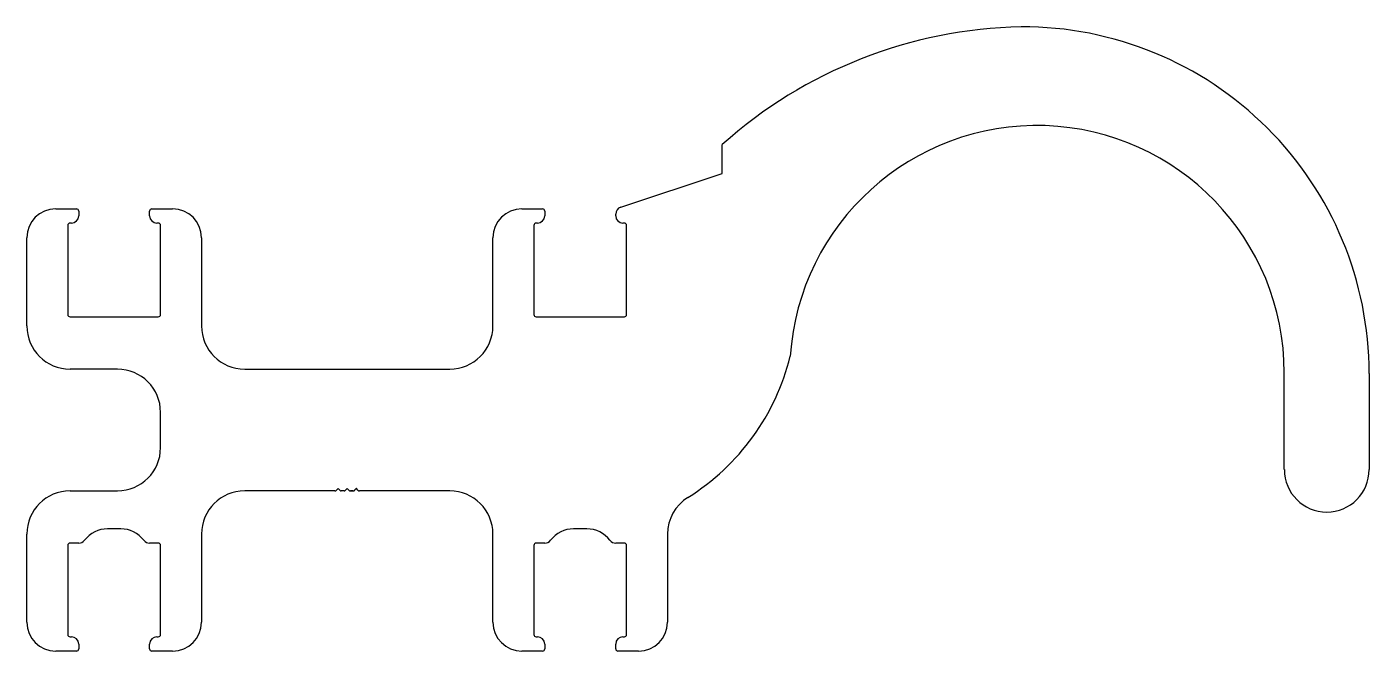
# Model space of a CAD drawing. Header units: inches. Extents: x -62 to 85, y 1 to 70.
import ezdxf

# ---------------------------------------------------------------- set-up
doc = ezdxf.new("R2010")
doc.units = ezdxf.units.IN
doc.header["$MEASUREMENT"] = 0

msp = doc.modelspace()

# ---------------------------------------------------------------- linework, layer by layer
at = {"color": 4}
for p, q in [((14.1, 53.95), (14.1, 57.13)), ((2.94, 50.24), (14.1, 53.95)), ((-59.17, 50.06), (-56.9, 50.06)), ((-56.65, 49.81), (-56.65, 49.29)), ((-48.85, 49.29), (-48.85, 49.81)), ((-48.6, 50.06), (-46.33, 50.06)), ((-7.93, 50.06), (-5.66, 50.06)), ((-5.41, 49.81), (-5.41, 49.29)), ((2.39, 49.29), (2.39, 49.48)), ((-57.85, 48.24), (-57.85, 38.44)), ((-57.45, 48.49), (-57.6, 48.49)), ((-47.9, 48.49), (-48.05, 48.49)), ((-47.65, 38.44), (-47.65, 48.24)), ((-6.61, 48.24), (-6.61, 38.44)), ((-6.21, 48.49), (-6.36, 48.49)), ((3.34, 48.49), (3.19, 48.49)), ((3.59, 38.44), (3.59, 48.24)), ((-62.35, 37.19), (-62.35, 46.88)), ((-43.15, 46.88), (-43.15, 37.19)), ((-11.11, 37.19), (-11.11, 46.88)), ((-57.6, 38.19), (-47.9, 38.19)), ((-6.36, 38.19), (3.34, 38.19)), ((-56.35, 32.44), (-57.6, 32.44)), ((-52.4, 32.44), (-56.35, 32.44)), ((-38.4, 32.44), (-15.86, 32.44)), ((75.89, 21.39), (75.89, 32.03)), ((85.22, 31.97), (85.22, 21.39)), ((-47.65, 23.81), (-47.65, 27.69)), ((-28.13, 19.3), (-28.31, 19.13)), ((-27.95, 19.13), (-28.12, 19.3)), ((-27.13, 19.3), (-27.31, 19.13)), ((-26.95, 19.13), (-27.12, 19.3)), ((-26.13, 19.3), (-26.31, 19.13)), ((-25.95, 19.13), (-26.12, 19.3)), ((-57.6, 19.06), (-52.4, 19.06)), ((-28.48, 19.06), (-38.4, 19.06)), ((-28.48, 19.06), (-28.48, 19.06)), ((-27.48, 19.06), (-27.78, 19.06)), ((-26.48, 19.06), (-26.78, 19.06)), ((-26.78, 19.06), (-26.48, 19.06)), ((-26.48, 19.06), (-26.78, 19.06)), ((-26.78, 19.06), (-26.48, 19.06)), ((-26.48, 19.06), (-26.78, 19.06)), ((-15.86, 19.06), (-25.78, 19.06)), ((-25.78, 19.06), (-25.78, 19.06)), ((80.56, 16.73), (80.56, 16.73)), ((-52.02, 14.88), (-53.48, 14.88)), ((-0.78, 14.88), (-2.24, 14.88)), ((-62.35, 4.62), (-62.35, 14.31)), ((-56.65, 13.31), (-57.6, 13.31)), ((-47.9, 13.31), (-48.85, 13.31)), ((-43.15, 14.31), (-43.15, 4.62)), ((-11.11, 4.62), (-11.11, 14.31)), ((-5.41, 13.31), (-6.36, 13.31)), ((3.34, 13.31), (2.39, 13.31)), ((8.09, 14.31), (8.09, 4.62)), ((-57.85, 13.06), (-57.85, 3.26)), ((-47.65, 3.26), (-47.65, 13.06)), ((-6.61, 13.06), (-6.61, 3.26)), ((3.59, 3.26), (3.59, 13.06)), ((-57.6, 3.01), (-57.45, 3.01)), ((-48.05, 3.01), (-47.9, 3.01)), ((-6.36, 3.01), (-6.21, 3.01)), ((3.19, 3.01), (3.34, 3.01)), ((-56.65, 2.21), (-56.65, 1.69)), ((-48.85, 1.69), (-48.85, 2.21)), ((-5.41, 2.21), (-5.41, 1.69)), ((2.39, 1.69), (2.39, 2.21)), ((-56.9, 1.44), (-59.17, 1.44)), ((-46.33, 1.44), (-48.6, 1.44)), ((-5.66, 1.44), (-7.93, 1.44)), ((4.91, 1.44), (2.64, 1.44))]:
    msp.add_line(p, q, dxfattribs=at)
for centre, radius, start, end in [((47.98, 19.28), 50.8, 91.1369, 131.8305), ((47.12, 31.97), 38.1, 0.0003, 90.2217), ((48.7, 32.03), 27.19, 0, 176.1379), ((3.19, 49.48), 0.8, 108.3857, 180), ((-59.17, 46.88), 3.18, 90, 180), ((-57.45, 49.29), 0.8, 270, 0), ((-56.9, 49.81), 0.25, 0, 90), ((-48.6, 49.81), 0.25, 90, 180), ((-48.05, 49.29), 0.8, 180, 270), ((-46.33, 46.88), 3.18, 360, 90), ((-7.93, 46.88), 3.18, 90, 180), ((-6.21, 49.29), 0.8, 270, 360), ((-5.66, 49.81), 0.25, 0, 90), ((3.19, 49.29), 0.8, 180, 270), ((-57.6, 48.24), 0.25, 90, 180), ((-47.9, 48.24), 0.25, 0, 90), ((-6.36, 48.24), 0.25, 90, 180), ((3.34, 48.24), 0.25, 0, 90), ((-57.6, 38.44), 0.25, 180, 270), ((-47.9, 38.44), 0.25, 270, 0), ((-6.36, 38.44), 0.25, 180, 270), ((3.34, 38.44), 0.25, 270, 0), ((-57.6, 37.19), 4.75, 180, 270), ((-38.4, 37.19), 4.75, 180, 270), ((-15.86, 37.19), 4.75, 270, 0), ((-3.1, 39.9), 25.4, 301.917, 346.2468), ((-52.4, 27.69), 4.75, 360, 90), ((-52.4, 23.81), 4.75, 270, 0), ((80.56, 21.39), 4.66, 180, 270), ((80.56, 21.39), 4.66, 270, 0), ((-28.13, 19.3), 0.008, 45, 135), ((-27.13, 19.3), 0.008, 45, 135), ((-26.13, 19.3), 0.008, 45, 135), ((-57.6, 14.31), 4.75, 90, 180), ((-38.4, 14.31), 4.75, 90, 180), ((-28.48, 19.31), 0.25, 270, 315), ((-27.78, 19.31), 0.25, 225, 270), ((-27.48, 19.31), 0.25, 270, 315), ((-26.78, 19.31), 0.25, 225, 270), ((-26.48, 19.31), 0.25, 270, 315), ((-25.78, 19.31), 0.25, 225, 270), ((-15.86, 14.31), 4.75, 0, 90), ((12.84, 14.31), 4.75, 121.917, 180), ((-53.48, 11.7), 3.18, 90, 142.7332), ((-52.02, 11.7), 3.18, 37.2668, 90), ((-2.24, 11.7), 3.18, 90, 142.7332), ((-0.78, 11.7), 3.18, 37.2668, 90), ((-57.6, 13.06), 0.25, 90, 180), ((-56.65, 14.11), 0.8, 270, 322.7332), ((-48.85, 14.11), 0.8, 217.2668, 270), ((-47.9, 13.06), 0.25, 0, 90), ((-6.36, 13.06), 0.25, 90, 180), ((-5.41, 14.11), 0.8, 270, 322.7332), ((2.39, 14.11), 0.8, 217.2668, 270), ((3.34, 13.06), 0.25, 0, 90), ((-59.17, 4.62), 3.18, 180, 270), ((-46.33, 4.62), 3.18, 270, 0), ((-7.93, 4.62), 3.18, 180, 270), ((4.91, 4.62), 3.18, 270, 360), ((-57.6, 3.26), 0.25, 180, 270), ((-57.45, 2.21), 0.8, 360, 90), ((-48.05, 2.21), 0.8, 90, 180), ((-47.9, 3.26), 0.25, 270, 0), ((-6.36, 3.26), 0.25, 180, 270), ((-6.21, 2.21), 0.8, 0, 90), ((3.19, 2.21), 0.8, 90, 180), ((3.34, 3.26), 0.25, 270, 0), ((-56.9, 1.69), 0.25, 270, 0), ((-48.6, 1.69), 0.25, 180, 270), ((-5.66, 1.69), 0.25, 270, 0), ((2.64, 1.69), 0.25, 180, 270)]:
    msp.add_arc(centre, radius, start, end, dxfattribs=at)

doc.saveas('drawing.dxf')
